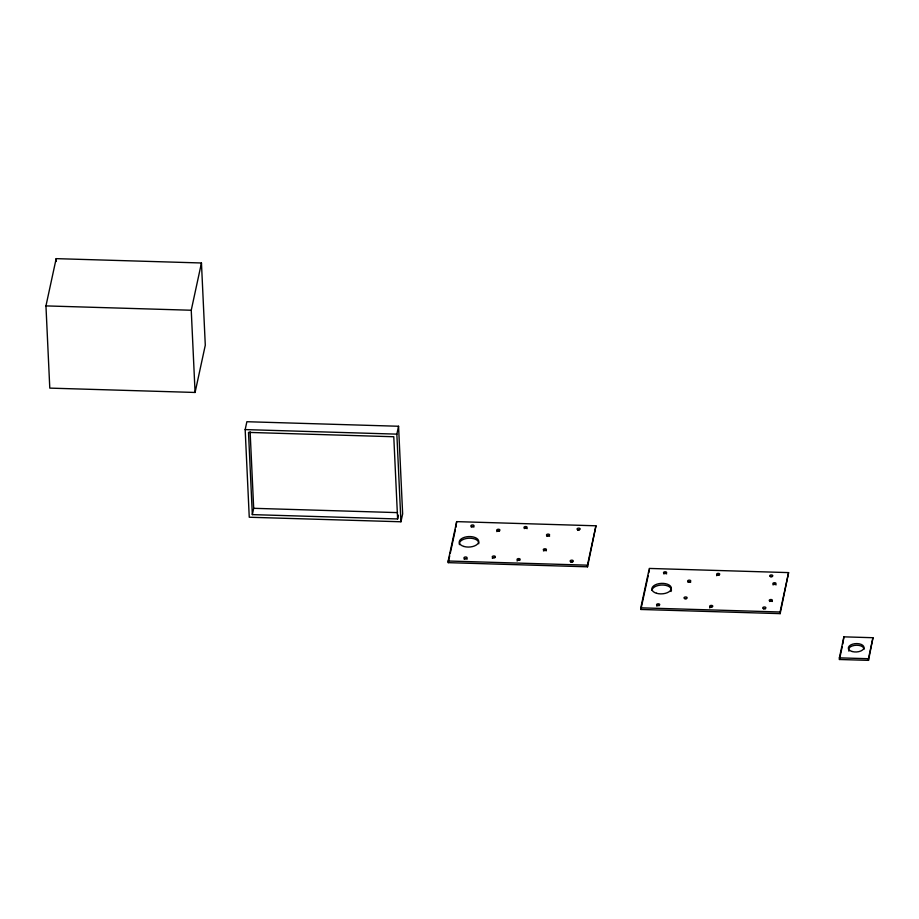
<?xml version="1.0" encoding="UTF-8"?>
<svg xmlns="http://www.w3.org/2000/svg" width="919" height="919" viewBox="0 0 919 919"><rect width="100%" height="100%" fill="white"/><g stroke="black" fill="none" stroke-linecap="round" stroke-linejoin="round"><path stroke-width="1.38" d="M45.95 305.901L56.174 258.641L201.456 262.983L205.293 345.199L195.081 392.459L49.787 388.117L45.95 305.901L191.244 310.243L201.456 262.983M245.166 429.587L246.878 421.718L398.559 426.255L402.648 513.893L400.937 521.774L249.256 517.236L245.166 429.587L396.847 434.136L398.559 426.255M398.432 515.18L397.617 518.959L252.334 514.617L253.69 508.31L250.117 431.769M448.162 561.004L456.674 521.624L595.96 525.794L587.528 566.816L448.242 562.658L448.162 561.004L587.448 565.174L595.96 525.794M448.242 562.658L449.713 555.857M450.299 553.146L455.284 530.056M455.87 527.345L456.674 521.624M640.796 607.827L649.308 568.436L788.594 572.606L780.162 613.639L640.876 609.469L640.796 607.827L780.082 611.997L788.594 572.606M640.876 609.469L648.217 575.512M648.803 572.801L649.388 570.079M839.369 657.855L843.918 636.844L872.97 637.717L868.512 660.359L839.449 659.497L839.369 657.855L868.432 658.716L872.97 637.717M839.449 659.497L842.172 646.896M842.78 644.093L843.918 636.844M253.69 508.31L397.559 512.618M868.432 658.716L868.512 660.359M780.082 611.997L780.162 613.639M587.448 565.174L587.528 566.816M396.847 434.136L400.937 521.774M397.617 518.959L393.78 436.743L248.498 432.401L252.334 514.617M191.244 310.243L195.081 392.459M56.174 258.641L56.3 261.467M709.755 607.907A1.562 0.839 -2.7 0 1 711.765 607.057M716.705 575.719A1.562 0.839 -2.7 0 1 719.106 575.122M656.74 606.092A1.562 0.839 -2.7 0 1 659.348 605.667M663.782 573.904A1.562 0.839 -2.7 0 1 665.264 573.41A1.562 0.839 -2.7 0 1 666.62 573.915M763.425 608.837A1.562 0.839 -2.7 0 1 765.504 608.837M770.765 576.661A1.562 0.839 -2.7 0 1 772.052 576.673M651.95 590.457A9.764 5.25 -2.7 0 1 663.277 585.035A9.764 5.25 -2.7 0 1 671.008 591.514M687.986 582.209A1.562 0.839 -2.7 0 1 690.674 582.221M684.942 598.717A1.562 0.839 -2.7 0 1 686.516 598.717M773.074 584.921A1.562 0.839 -2.7 0 1 774.614 584.346A1.562 0.839 -2.7 0 1 776.015 584.921M769.685 601.497A1.562 0.839 -2.7 0 1 772.201 601.497M848.949 651.146A7.811 4.193 -2.7 0 1 848.708 650.755M848.501 649.193A7.811 4.193 -2.7 0 1 856.807 645.218A7.811 4.193 -2.7 0 1 864.044 649.285M517.121 561.015A1.562 0.839 -2.7 0 1 518.098 560.303A1.562 0.839 -2.7 0 1 519.672 560.383M524.312 528.597A1.562 0.839 -2.7 0 1 525.783 528.184A1.562 0.839 -2.7 0 1 527.058 528.689M464.152 559.2A1.562 0.839 -2.7 0 1 465.703 558.626A1.562 0.839 -2.7 0 1 467.105 559.212M471.229 527.012A1.562 0.839 -2.7 0 1 473.917 527.024M570.917 561.968A1.562 0.839 -2.7 0 1 572.755 561.968M577.591 530.056A1.562 0.839 -2.7 0 1 579.418 529.849M459.431 544.622A9.764 5.25 -2.7 0 1 468.839 538.212A9.764 5.25 -2.7 0 1 478.742 543.749M496.869 531.619A1.562 0.839 -2.7 0 1 497.972 530.941A1.562 0.839 -2.7 0 1 499.522 531.113M492.331 558.327A1.562 0.839 -2.7 0 1 494.859 557.776M546.736 536.225A1.562 0.839 -2.7 0 1 548.218 535.743A1.562 0.839 -2.7 0 1 549.573 536.236M543.508 550.975A1.562 0.839 -2.7 0 1 544.887 550.412A1.562 0.839 -2.7 0 1 546.334 550.837M710.421 606.977A1.562 0.839 -2.7 0 0 712.788 606.207A1.562 0.839 -2.7 0 0 710.49 605.518A1.562 0.839 -2.7 0 0 710.421 606.977M717.348 574.938A1.562 0.839 -2.7 0 0 719.715 574.168A1.562 0.839 -2.7 0 0 717.417 573.49A1.562 0.839 -2.7 0 0 717.348 574.938M657.338 605.391A1.562 0.839 -2.7 0 0 659.716 604.61A1.562 0.839 -2.7 0 0 657.407 603.932A1.562 0.839 -2.7 0 0 657.338 605.391M664.265 573.353A1.562 0.839 -2.7 0 0 666.643 572.583A1.562 0.839 -2.7 0 0 664.334 571.894A1.562 0.839 -2.7 0 0 664.265 573.353M763.494 608.562A1.562 0.839 -2.7 0 0 765.872 607.792A1.562 0.839 -2.7 0 0 763.563 607.103A1.562 0.839 -2.7 0 0 763.494 608.562M770.421 576.535A1.562 0.839 -2.7 0 0 772.799 575.765A1.562 0.839 -2.7 0 0 770.49 575.076A1.562 0.839 -2.7 0 0 770.421 576.535M656.522 593.272A9.764 5.25 -2.7 0 0 671.364 588.447A9.764 5.25 -2.7 0 0 656.97 584.162A9.764 5.25 -2.7 0 0 656.522 593.272M688.377 581.738A1.562 0.839 -2.7 0 0 690.755 580.969A1.562 0.839 -2.7 0 0 688.457 580.28A1.562 0.839 -2.7 0 0 688.377 581.738M684.747 598.545A1.562 0.839 -2.7 0 0 687.125 597.775A1.562 0.839 -2.7 0 0 684.816 597.086A1.562 0.839 -2.7 0 0 684.747 598.545M773.614 584.289A1.562 0.839 -2.7 0 0 775.992 583.519A1.562 0.839 -2.7 0 0 773.695 582.83A1.562 0.839 -2.7 0 0 773.614 584.289M769.984 601.095A1.562 0.839 -2.7 0 0 772.362 600.325A1.562 0.839 -2.7 0 0 770.053 599.636A1.562 0.839 -2.7 0 0 769.984 601.095M852.097 651.502A7.811 4.193 -2.7 0 0 863.975 647.631A7.811 4.193 -2.7 0 0 852.453 644.219A7.811 4.193 -2.7 0 0 852.097 651.502M517.788 560.165A1.562 0.839 -2.7 0 0 520.154 559.384A1.562 0.839 -2.7 0 0 517.856 558.706A1.562 0.839 -2.7 0 0 517.788 560.165M524.715 528.126A1.562 0.839 -2.7 0 0 527.081 527.357A1.562 0.839 -2.7 0 0 524.783 526.667A1.562 0.839 -2.7 0 0 524.715 528.126M464.704 558.568A1.562 0.839 -2.7 0 0 467.082 557.799A1.562 0.839 -2.7 0 0 464.773 557.109A1.562 0.839 -2.7 0 0 464.704 558.568M471.631 526.541A1.562 0.839 -2.7 0 0 474.009 525.771A1.562 0.839 -2.7 0 0 471.7 525.082A1.562 0.839 -2.7 0 0 471.631 526.541M570.86 561.75A1.562 0.839 -2.7 0 0 573.238 560.981A1.562 0.839 -2.7 0 0 570.929 560.291A1.562 0.839 -2.7 0 0 570.86 561.75M577.787 529.712A1.562 0.839 -2.7 0 0 580.165 528.942A1.562 0.839 -2.7 0 0 577.856 528.264A1.562 0.839 -2.7 0 0 577.787 529.712M463.888 546.46A9.764 5.25 -2.7 0 0 478.73 541.624A9.764 5.25 -2.7 0 0 464.336 537.351A9.764 5.25 -2.7 0 0 463.888 546.46M497.512 530.837A1.562 0.839 -2.7 0 0 499.89 530.068A1.562 0.839 -2.7 0 0 497.581 529.378A1.562 0.839 -2.7 0 0 497.512 530.837M492.975 557.546A1.562 0.839 -2.7 0 0 495.352 556.776A1.562 0.839 -2.7 0 0 493.043 556.087A1.562 0.839 -2.7 0 0 492.975 557.546M547.219 535.674A1.562 0.839 -2.7 0 0 549.596 534.904A1.562 0.839 -2.7 0 0 547.299 534.226A1.562 0.839 -2.7 0 0 547.219 535.674M544.048 550.355A1.562 0.839 -2.7 0 0 546.426 549.573A1.562 0.839 -2.7 0 0 544.117 548.896A1.562 0.839 -2.7 0 0 544.048 550.355"/></g></svg>
